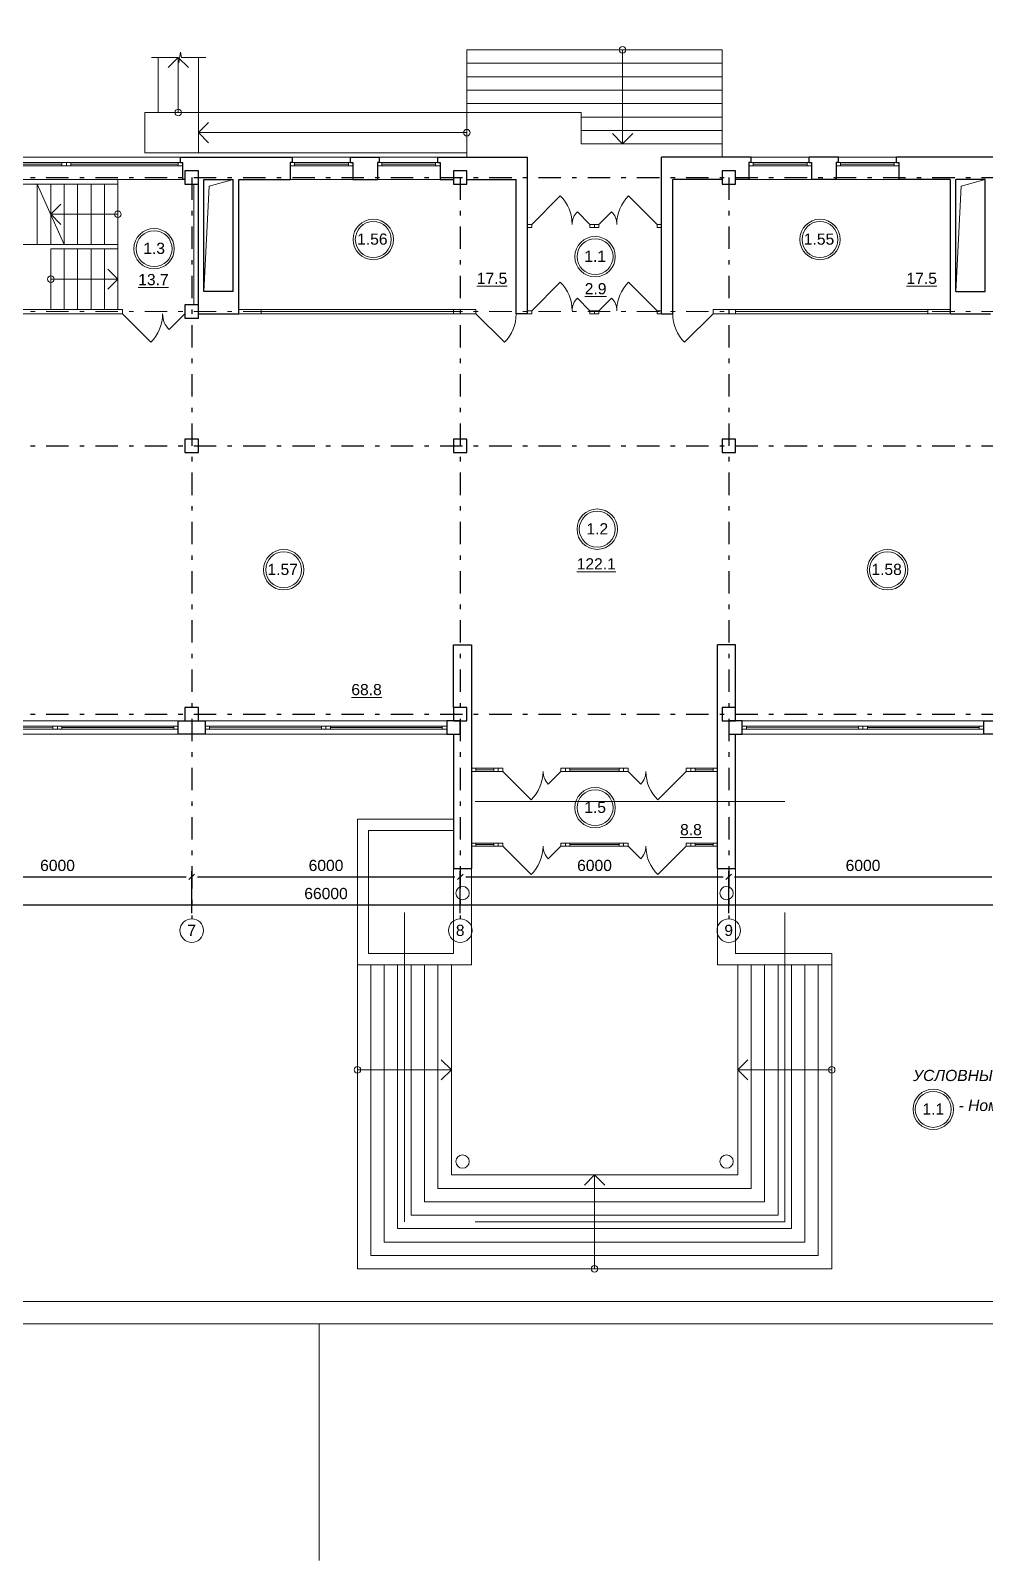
# Model space of a CAD drawing. Header units: metres. Extents: x -306 to 273, y -329 to 512.
# Drawn here: x 22.56 to 43.9, y 369.86 to 404.06 of the extents above; entities that cross this region are included whole.
import ezdxf
from ezdxf.enums import TextEntityAlignment as Align

# ---------------------------------------------------------------- set-up
doc = ezdxf.new("R2010")
doc.units = ezdxf.units.M
doc.header["$MEASUREMENT"] = 0
doc.linetypes.add('( Dashdot )', pattern=[1.001, 0.5, -0.25, 0.001, -0.25])
doc.linetypes.add('DGN Style 3', pattern=[9.681301, 6.915215, -2.766086])
doc.layers.get('DEFPOINTS').update_dxf_attribs({"lineweight": 0})
doc.layers.add('Level 50', color=7, linetype='Continuous', lineweight=0)
doc.styles.add('Arial', font='ariali.ttf')
doc.styles.add('Standard_0', font='arial.ttf')
doc.styles.add('Style-Arial', font='arial.ttf')
doc.dimstyles.get("Standard").update_dxf_attribs({"dimtxt": 0.00018, "dimasz": 0.00018, "dimexe": 0.0002, "dimexo": 0.0625, "dimgap": 9e-05, "dimtad": 0, "dimtih": 1, "dimtoh": 1, "dimdec": 4, "dimlfac": 1000, "dimzin": 0, "dimdsep": 46, "dimtxsty": 'Standard_0', "dimcen": 9e-05, "dimadec": 0, "dimazin": 0, "dimtfac": 1, "dimtdec": 4, "dimtofl": 0, "dimtmove": 0, "dimatfit": 0, "dimfxl": 0.01, "dimfxlon": 1, "dimtolj": 1, "dimtzin": 0, "dimarcsym": 0})

# ---------------------------------------------------------------- blocks, each defined once
blk = doc.blocks.new('*U1656')
at = {"color": 7, "linetype": 'Continuous', "lineweight": 0}
blk.add_line((1.25, 0), (-1.25, 0), dxfattribs=at)
at = {"color": 7, "linetype": 'Continuous', "lineweight": 13, "flags": 128}
for points in [[(-1.35, 0.035), (-1.25, 0.035), (-1.25, -0.035), (-1.35, -0.035), (-1.35, 0.035)], [(1.25, 0.035), (1.35, 0.035), (1.35, -0.035), (1.25, -0.035), (1.25, 0.035)]]:
    blk.add_lwpolyline(points, close=True, dxfattribs=at)
at = {"color": 7, "linetype": 'Continuous', "lineweight": 0, "flags": 128}
blk.add_lwpolyline([(-1.25, 0.035), (1.25, 0.035), (1.25, -0.035), (-1.25, -0.035), (-1.25, 0.035)], close=True, dxfattribs=at)
blk = doc.blocks.new('*U1657')
at = {"color": 7, "linetype": 'Continuous', "lineweight": 0}
blk.add_line((1.25, 0.001), (-1.25, -0.001), dxfattribs=at)
at = {"color": 7, "linetype": 'Continuous', "lineweight": 13, "flags": 128}
for points in [[(-1.35, 0.034), (-1.25, 0.034), (-1.25, -0.036), (-1.35, -0.036), (-1.35, 0.034)], [(1.25, 0.036), (1.35, 0.036), (1.35, -0.034), (1.25, -0.034), (1.25, 0.036)]]:
    blk.add_lwpolyline(points, close=True, dxfattribs=at)
at = {"color": 7, "linetype": 'Continuous', "lineweight": 0, "flags": 128}
blk.add_lwpolyline([(-1.25, 0.034), (1.25, 0.036), (1.25, -0.034), (-1.25, -0.036), (-1.25, 0.034)], close=True, dxfattribs=at)
blk = doc.blocks.new('*U1659')
at = {"color": 7, "linetype": 'Continuous', "lineweight": 0}
for p in [(-0.227, 0.114), (0.227, 0.114)]:
    blk.add_line(p, (0, -0.114), dxfattribs=at)
blk = doc.blocks.new('*U1662')
at = {"color": 7, "linetype": 'Continuous', "lineweight": 0}
blk.add_line((0, -34.987), (0, -29.7), dxfattribs=at)
at = {"color": 7, "linetype": 'Continuous', "lineweight": 0, "flags": 128}
blk.add_lwpolyline([(42.05, 29.7), (42.05, -29.7), (-42.05, -29.7), (-42.05, 29.7), (42.05, 29.7)], close=True, dxfattribs=at)
at = {"layer": 'Level 50', "color": 7, "linetype": 'Continuous', "lineweight": 13}
blk.add_line((41.55, -29.2), (-41.25, -29.2), dxfattribs=at)
blk = doc.blocks.new('_Oblique-1')
at = {"color": 0, "linetype": 'ByBlock', "lineweight": -2}
blk.add_line((0.5, 0.5), (-0.5, -0.5), dxfattribs=at)
blk = doc.blocks.new('*D2277')
at = {"color": 0, "linetype": 'Continuous', "lineweight": -2, "transparency": 16777216}
for p, q in [((-3.834, 384.331), (-3.834, 384.642)), ((-3.709, 384.517), (62.041, 384.517)), ((62.166, 384.331), (62.166, 384.642))]:
    blk.add_line(p, q, dxfattribs=at)
at = {"layer": 'DEFPOINTS', "color": 0, "linetype": 'Continuous', "lineweight": 0, "transparency": 16777216}
for p in [(62.166, 384.517), (-3.834, 384.206), (62.166, 384.206)]:
    blk.add_point(p, dxfattribs=at)
at = {"color": 0, "linetype": 'Continuous', "lineweight": -2, "transparency": 16777216, "xscale": 0.125, "yscale": 0.125, "zscale": 0.125, "rotation": 180}
blk.add_blockref('_Oblique-1', (-3.834, 384.517), dxfattribs=at)
at = {"color": 0, "linetype": 'Continuous', "lineweight": -2, "transparency": 16777216, "xscale": 0.125, "yscale": 0.125, "zscale": 0.125}
blk.add_blockref('_Oblique-1', (62.166, 384.517), dxfattribs=at)
at = {"color": 0, "linetype": 'Continuous', "lineweight": 0, "transparency": 16777216, "insert": (29.166, 384.769), "char_height": 0.25, "attachment_point": 5, "style": 'Style-Arial'}
blk.add_mtext('\\A1;66000', dxfattribs=at)
blk = doc.blocks.new('*U1746')
at = {"color": 7, "linetype": 'Continuous', "lineweight": 13}
for radius in [0.452, 0.402]:
    blk.add_circle((0, 0), radius, dxfattribs=at)
at = {"color": 7, "linetype": 'Continuous', "lineweight": 13, "style": 'Style-Arial'}
blk.add_text('1.2', height=0.25, dxfattribs=at).set_placement((-0.242, 0.133), align=Align.TOP_LEFT)
blk = doc.blocks.new('*U1747')
at = {"color": 7, "linetype": 'Continuous', "lineweight": 13}
for radius in [0.452, 0.402]:
    blk.add_circle((0, 0), radius, dxfattribs=at)
at = {"color": 7, "linetype": 'Continuous', "lineweight": 13, "style": 'Style-Arial'}
blk.add_text('1.3', height=0.25, dxfattribs=at).set_placement((-0.242, 0.133), align=Align.TOP_LEFT)
blk = doc.blocks.new('*U1749')
at = {"color": 7, "linetype": 'Continuous', "lineweight": 13}
for radius in [0.452, 0.402]:
    blk.add_circle((0, 0), radius, dxfattribs=at)
at = {"color": 7, "linetype": 'Continuous', "lineweight": 13, "style": 'Style-Arial'}
blk.add_text('1.1', height=0.25, dxfattribs=at).set_placement((-0.242, 0.133), align=Align.TOP_LEFT)
blk = doc.blocks.new('*U1750')
at = {"color": 7, "linetype": 'Continuous', "lineweight": 13}
for radius in [0.452, 0.402]:
    blk.add_circle((0, 0), radius, dxfattribs=at)
at = {"color": 7, "linetype": 'Continuous', "lineweight": 13, "style": 'Style-Arial'}
blk.add_text('1.5', height=0.25, dxfattribs=at).set_placement((-0.242, 0.133), align=Align.TOP_LEFT)
blk = doc.blocks.new('*U1685')
at = {"color": 7, "linetype": 'Continuous', "lineweight": 13}
for radius in [0.452, 0.402]:
    blk.add_circle((0, 0), radius, dxfattribs=at)
at = {"color": 7, "linetype": 'Continuous', "lineweight": 13, "style": 'Style-Arial'}
blk.add_text('1.57', height=0.25, dxfattribs=at).set_placement((-0.361, 0.133), align=Align.TOP_LEFT)
blk = doc.blocks.new('*U1686')
at = {"color": 7, "linetype": 'Continuous', "lineweight": 13}
for radius in [0.452, 0.402]:
    blk.add_circle((0, 0), radius, dxfattribs=at)
at = {"color": 7, "linetype": 'Continuous', "lineweight": 13, "style": 'Style-Arial'}
blk.add_text('1.58', height=0.25, dxfattribs=at).set_placement((-0.361, 0.133), align=Align.TOP_LEFT)
blk = doc.blocks.new('*U1687')
at = {"color": 7, "linetype": 'Continuous', "lineweight": 13}
for radius in [0.452, 0.402]:
    blk.add_circle((0, 0), radius, dxfattribs=at)
at = {"color": 7, "linetype": 'Continuous', "lineweight": 13, "style": 'Style-Arial'}
blk.add_text('1.55', height=0.25, dxfattribs=at).set_placement((-0.361, 0.133), align=Align.TOP_LEFT)
blk = doc.blocks.new('*U1688')
at = {"color": 7, "linetype": 'Continuous', "lineweight": 13}
for radius in [0.452, 0.402]:
    blk.add_circle((0, 0), radius, dxfattribs=at)
at = {"color": 7, "linetype": 'Continuous', "lineweight": 13, "style": 'Style-Arial'}
blk.add_text('1.56', height=0.25, dxfattribs=at).set_placement((-0.361, 0.133), align=Align.TOP_LEFT)
blk = doc.blocks.new('*U2065')
at = {"color": 7, "linetype": 'Continuous', "lineweight": 13}
blk.add_line((0.45, 0.318), (-0.186, -0.318), dxfattribs=at)
at = {"color": 7, "linetype": 'Continuous', "lineweight": 0}
blk.add_arc((0.45, 0.318), 0.9, 180, 225, dxfattribs=at)
blk = doc.blocks.new('*U2066')
at = {"color": 7, "linetype": 'Continuous', "lineweight": 13}
for p, q in [((-0.65, -0.319), (-0.013, 0.318)), ((0.65, -0.319), (0.368, -0.036))]:
    blk.add_line(p, q, dxfattribs=at)
at = {"color": 7, "linetype": 'Continuous', "lineweight": 0}
for centre, radius, start, end in [((-0.65, -0.319), 0.901, 0, 45), ((0.65, -0.319), 0.399, 135, 180)]:
    blk.add_arc(centre, radius, start, end, dxfattribs=at)
blk = doc.blocks.new('*U1894')
at = {"color": 7, "lineweight": 13}
for p, q in [((-0.7, -0.318), (-0.064, 0.318)), ((0.7, -0.318), (0.346, 0.035))]:
    blk.add_line(p, q, dxfattribs=at)
at = {"color": 7, "lineweight": 0}
for centre, radius, start, end in [((-0.7, -0.318), 0.9, 0, 45), ((0.7, -0.318), 0.5, 135, 180)]:
    blk.add_arc(centre, radius, start, end, dxfattribs=at)
blk = doc.blocks.new('*U2069')
at = {"color": 7, "linetype": 'Continuous', "lineweight": 13}
for p, q in [((-0.65, 0.318), (-0.367, 0.035)), ((0.65, 0.318), (0.014, -0.318))]:
    blk.add_line(p, q, dxfattribs=at)
at = {"color": 7, "linetype": 'Continuous', "lineweight": 0}
for centre, radius, start, end in [((-0.65, 0.318), 0.4, 315, 0), ((0.65, 0.318), 0.9, 180, 225)]:
    blk.add_arc(centre, radius, start, end, dxfattribs=at)
blk = doc.blocks.new('*D2628')
at = {"color": 0, "linetype": 'Continuous', "lineweight": -2, "transparency": 16777216}
for p, q in [((20.166, 384.331), (20.166, 385.269)), ((20.291, 385.144), (26.041, 385.144)), ((26.166, 384.331), (26.166, 385.269))]:
    blk.add_line(p, q, dxfattribs=at)
at = {"layer": 'DEFPOINTS', "color": 0, "linetype": 'Continuous', "lineweight": 0, "transparency": 16777216}
for p in [(26.166, 385.144), (20.166, 384.206), (26.166, 384.206)]:
    blk.add_point(p, dxfattribs=at)
at = {"color": 0, "linetype": 'Continuous', "lineweight": -2, "transparency": 16777216, "xscale": 0.125, "yscale": 0.125, "zscale": 0.125, "rotation": 180}
blk.add_blockref('_Oblique-1', (20.166, 385.144), dxfattribs=at)
at = {"color": 0, "linetype": 'Continuous', "lineweight": -2, "transparency": 16777216, "xscale": 0.125, "yscale": 0.125, "zscale": 0.125}
blk.add_blockref('_Oblique-1', (26.166, 385.144), dxfattribs=at)
at = {"color": 0, "linetype": 'Continuous', "lineweight": 0, "transparency": 16777216, "insert": (23.166, 385.397), "char_height": 0.25, "attachment_point": 5, "style": 'Style-Arial'}
blk.add_mtext('\\A1;6000', dxfattribs=at)
blk = doc.blocks.new('*D2629')
at = {"color": 0, "linetype": 'Continuous', "lineweight": -2, "transparency": 16777216}
for p, q in [((26.166, 384.331), (26.166, 385.269)), ((26.291, 385.144), (32.041, 385.144)), ((32.166, 384.331), (32.166, 385.269))]:
    blk.add_line(p, q, dxfattribs=at)
at = {"layer": 'DEFPOINTS', "color": 0, "linetype": 'Continuous', "lineweight": 0, "transparency": 16777216}
for p in [(32.166, 385.144), (26.166, 384.206), (32.166, 384.206)]:
    blk.add_point(p, dxfattribs=at)
at = {"color": 0, "linetype": 'Continuous', "lineweight": -2, "transparency": 16777216, "xscale": 0.125, "yscale": 0.125, "zscale": 0.125, "rotation": 180}
blk.add_blockref('_Oblique-1', (26.166, 385.144), dxfattribs=at)
at = {"color": 0, "linetype": 'Continuous', "lineweight": -2, "transparency": 16777216, "xscale": 0.125, "yscale": 0.125, "zscale": 0.125}
blk.add_blockref('_Oblique-1', (32.166, 385.144), dxfattribs=at)
at = {"color": 0, "linetype": 'Continuous', "lineweight": 0, "transparency": 16777216, "insert": (29.166, 385.397), "char_height": 0.25, "attachment_point": 5, "style": 'Style-Arial'}
blk.add_mtext('\\A1;6000', dxfattribs=at)
blk = doc.blocks.new('*D2630')
at = {"color": 0, "linetype": 'Continuous', "lineweight": -2, "transparency": 16777216}
for p, q in [((32.166, 384.331), (32.166, 385.269)), ((32.291, 385.144), (38.041, 385.144)), ((38.166, 384.331), (38.166, 385.269))]:
    blk.add_line(p, q, dxfattribs=at)
at = {"layer": 'DEFPOINTS', "color": 0, "linetype": 'Continuous', "lineweight": 0, "transparency": 16777216}
for p in [(38.166, 385.144), (32.166, 384.206), (38.166, 384.206)]:
    blk.add_point(p, dxfattribs=at)
at = {"color": 0, "linetype": 'Continuous', "lineweight": -2, "transparency": 16777216, "xscale": 0.125, "yscale": 0.125, "zscale": 0.125, "rotation": 180}
blk.add_blockref('_Oblique-1', (32.166, 385.144), dxfattribs=at)
at = {"color": 0, "linetype": 'Continuous', "lineweight": -2, "transparency": 16777216, "xscale": 0.125, "yscale": 0.125, "zscale": 0.125}
blk.add_blockref('_Oblique-1', (38.166, 385.144), dxfattribs=at)
at = {"color": 0, "linetype": 'Continuous', "lineweight": 0, "transparency": 16777216, "insert": (35.166, 385.397), "char_height": 0.25, "attachment_point": 5, "style": 'Style-Arial'}
blk.add_mtext('\\A1;6000', dxfattribs=at)
blk = doc.blocks.new('*D2631')
at = {"color": 0, "linetype": 'Continuous', "lineweight": -2, "transparency": 16777216}
for p, q in [((38.166, 384.331), (38.166, 385.269)), ((38.291, 385.144), (44.041, 385.144)), ((44.166, 384.331), (44.166, 385.269))]:
    blk.add_line(p, q, dxfattribs=at)
at = {"layer": 'DEFPOINTS', "color": 0, "linetype": 'Continuous', "lineweight": 0, "transparency": 16777216}
for p in [(44.166, 385.144), (38.166, 384.206), (44.166, 384.206)]:
    blk.add_point(p, dxfattribs=at)
at = {"color": 0, "linetype": 'Continuous', "lineweight": -2, "transparency": 16777216, "xscale": 0.125, "yscale": 0.125, "zscale": 0.125, "rotation": 180}
blk.add_blockref('_Oblique-1', (38.166, 385.144), dxfattribs=at)
at = {"color": 0, "linetype": 'Continuous', "lineweight": -2, "transparency": 16777216, "xscale": 0.125, "yscale": 0.125, "zscale": 0.125}
blk.add_blockref('_Oblique-1', (44.166, 385.144), dxfattribs=at)
at = {"color": 0, "linetype": 'Continuous', "lineweight": 0, "transparency": 16777216, "insert": (41.166, 385.397), "char_height": 0.25, "attachment_point": 5, "style": 'Style-Arial'}
blk.add_mtext('\\A1;6000', dxfattribs=at)

msp = doc.modelspace()

# ---------------------------------------------------------------- linework, layer by layer
at = {"color": 7, "linetype": 'Continuous', "lineweight": 13}
for p, q in [((32.31459661, 401.22924535), (32.31459661, 403.62924535)), ((32.31459661, 403.62924535), (38.01459661, 403.62924535)), ((38.01459661, 401.22924535), (38.01459661, 403.62924535)), ((34.86459661, 401.52924535), (38.01459661, 401.52924535)), ((24.51459661, 397.82924535), (24.51459661, 400.72924535)), ((24.51459661, 400.72924535), (25.96459661, 400.72924535)), ((23.01459661, 397.82924535), (23.01459661, 399.17924535)), ((24.51459661, 399.27924535), (23.31459661, 399.27924535)), ((27.21459661, 397.82924535), (27.71459661, 397.82924535)), ((27.71459661, 397.72924535), (27.21459661, 397.72924535)), ((27.71459661, 397.72924535), (27.71459661, 397.82924535)), ((32.01459661, 397.72924535), (32.01459661, 397.82924535)), ((32.01459661, 397.82924535), (32.51459661, 397.82924535)), ((32.51459661, 397.72924535), (32.01459661, 397.72924535)), ((32.51459661, 397.72924535), (32.51459661, 397.82924535)), ((37.81459661, 397.82924535), (38.31459661, 397.82924535)), ((37.81459661, 397.72924535), (37.81459661, 397.82924535)), ((37.81459661, 397.72924535), (38.31459661, 397.72924535)), ((38.31459661, 397.72924535), (38.31459661, 397.82924535)), ((42.61459661, 397.72924535), (42.61459661, 397.82924535)), ((42.61459661, 397.82924535), (43.11777243, 397.82924535)), ((42.61459661, 397.72924535), (43.11777243, 397.72924535)), ((29.86618452, 386.42924535), (29.86618452, 376.37924535)), ((29.86618452, 386.42924535), (32.01459661, 386.42924535)), ((30.11618452, 386.17924535), (32.01459661, 386.17924535)), ((30.11618452, 386.17924535), (30.11618452, 383.42924535)), ((32.01459661, 385.32924535), (32.01459661, 383.42924535)), ((32.41459661, 385.32924535), (32.41459661, 383.17924535)), ((37.91459661, 385.32924535), (37.91459661, 383.17924535)), ((38.31459661, 385.32924535), (38.31459661, 383.42924535)), ((30.11618452, 383.42924535), (32.01459661, 383.42924535)), ((38.31459661, 383.42924535), (40.46300869, 383.42924535)), ((40.46618452, 383.42924535), (40.46618452, 376.37924535)), ((29.86618452, 383.17924535), (32.41459661, 383.17924535)), ((31.96618452, 383.17924535), (31.96618452, 378.47924535)), ((37.91459661, 383.17924535), (40.46618452, 383.17924535)), ((38.36618452, 383.17924535), (38.36618452, 378.47924535)), ((31.96618452, 378.47924535), (38.36618452, 378.47924535)), ((29.86618452, 376.37924535), (40.46618452, 376.37924535))]:
    msp.add_line(p, q, dxfattribs=at)
at = {"color": 7, "linetype": 'Continuous', "lineweight": 0}
for p, q in [((35.79128595, 403.62924535), (35.79128595, 401.52924535)), ((25.86459661, 402.22924535), (25.86459661, 403.46098519)), ((32.31459661, 403.32924535), (38.01459661, 403.32924535)), ((32.31459661, 403.02924535), (38.01459661, 403.02924535)), ((32.31459661, 402.72924535), (38.01459661, 402.72924535)), ((32.31459661, 402.42924535), (38.01459661, 402.42924535)), ((34.86459661, 402.12924535), (38.01459661, 402.12924535)), ((34.86459661, 401.82924535), (38.01459661, 401.82924535)), ((32.31459661, 401.77924535), (26.31459661, 401.77924535)), ((25.91459661, 401.22924535), (20.71459661, 401.22924535)), ((28.41459661, 401.22924535), (29.71459661, 401.22924535)), ((30.36459661, 401.22924535), (31.66459661, 401.22924535)), ((39.96459661, 401.22924535), (38.66459661, 401.22924535)), ((41.91459661, 401.22924535), (40.61459661, 401.22924535)), ((20.76459661, 401.07424535), (23.26459661, 401.07424535)), ((23.46459661, 401.07424535), (25.86459661, 401.07424535)), ((28.46459661, 401.07424535), (29.66459661, 401.07424535)), ((30.41459661, 401.07424535), (31.61459661, 401.07424535)), ((39.91459661, 401.07424535), (38.71459661, 401.07424535)), ((41.86459661, 401.07424535), (40.66459661, 401.07424535)), ((25.96459661, 400.72924535), (20.66459661, 400.72924535)), ((23.31459661, 399.27924535), (22.71459661, 400.62924535)), ((23.01459661, 399.95424535), (23.01459661, 400.62924535)), ((23.31459661, 399.27924535), (23.31459661, 400.62924535)), ((23.61459661, 399.27924535), (23.61459661, 400.62924535)), ((23.91459661, 399.27924535), (23.91459661, 400.62924535)), ((24.21459661, 399.27924535), (24.21459661, 400.62924535)), ((28.36459661, 400.72924535), (29.76459661, 400.72924535)), ((30.31459661, 400.72924535), (31.71459661, 400.72924535)), ((40.01459661, 400.72924535), (38.61459661, 400.72924535)), ((41.96459661, 400.72924535), (40.56459661, 400.72924535)), ((24.51459661, 399.95424535), (23.01459661, 399.95424535)), ((23.31459661, 397.82924535), (23.31459661, 399.17924535)), ((23.61459661, 397.82924535), (23.61459661, 399.17924535)), ((23.91459661, 397.82924535), (23.91459661, 399.17924535)), ((24.21459661, 397.82924535), (24.21459661, 399.17924535)), ((23.01459661, 398.50424535), (24.51459661, 398.50424535)), ((27.71459661, 397.77924535), (32.01459661, 397.77924535)), ((42.61459661, 397.77924535), (38.31459661, 397.77924535)), ((32.91459661, 387.53424535), (32.51459661, 387.53424535)), ((35.71459661, 387.53424535), (34.61459661, 387.53424535)), ((37.81459661, 387.53424535), (37.41459661, 387.53424535)), ((32.51459661, 385.86424535), (32.91459661, 385.86424535)), ((35.71459661, 385.89924535), (34.61459661, 385.89924535)), ((34.61459661, 385.86424535), (35.71459661, 385.86424535)), ((34.61459661, 385.82924535), (35.71459661, 385.82924535)), ((37.41459661, 385.86424535), (37.81459661, 385.86424535)), ((29.86618452, 380.82924535), (31.96618452, 380.82924535)), ((40.46618452, 380.82924535), (38.36618452, 380.82924535)), ((35.16618452, 376.37924535), (35.16618452, 378.47924535))]:
    msp.add_line(p, q, dxfattribs=at)
at = {"color": 7, "linetype": 'Continuous', "lineweight": 30}
for p, q in [((25.91459661, 401.22924535), (28.41459661, 401.22924535)), ((25.91459661, 401.10924535), (25.91459661, 401.22924535)), ((28.41459661, 401.10924535), (28.41459661, 401.22924535)), ((29.71459661, 401.10924535), (29.71459661, 401.22924535)), ((29.71459661, 401.22924535), (30.36459661, 401.22924535)), ((30.36459661, 401.10924535), (30.36459661, 401.22924535)), ((31.66459661, 401.10924535), (31.66459661, 401.22924535)), ((31.66459661, 401.22924535), (33.66459661, 401.22924535)), ((33.66459661, 397.72924535), (33.66459661, 401.22924535)), ((38.66459661, 401.22924535), (36.66459661, 401.22924535)), ((36.66459661, 397.72924535), (36.66459661, 401.22924535)), ((38.66459661, 401.10924535), (38.66459661, 401.22924535)), ((39.96459661, 401.10924535), (39.96459661, 401.22924535)), ((40.61459661, 401.22924535), (39.96459661, 401.22924535)), ((40.61459661, 401.10924535), (40.61459661, 401.22924535)), ((44.41777243, 401.22924535), (41.91459661, 401.22924535)), ((41.91459661, 401.10924535), (41.91459661, 401.22924535)), ((25.91459661, 401.10924535), (25.96459661, 401.10924535)), ((25.96459661, 400.72924535), (25.96459661, 401.10924535)), ((28.41459661, 401.10924535), (28.36459661, 401.10924535)), ((28.36459661, 401.10924535), (28.36459661, 400.72924535)), ((29.71459661, 401.10924535), (29.76459661, 401.10924535)), ((29.76459661, 401.10924535), (29.76459661, 400.72924535)), ((30.36459661, 401.10924535), (30.31459661, 401.10924535)), ((30.31459661, 401.10924535), (30.31459661, 400.72924535)), ((31.66459661, 401.10924535), (31.71459661, 401.10924535)), ((31.71459661, 401.10924535), (31.71459661, 400.72924535)), ((38.66459661, 401.10924535), (38.61459661, 401.10924535)), ((38.61459661, 401.10924535), (38.61459661, 400.72924535)), ((39.96459661, 401.10924535), (40.01459661, 401.10924535)), ((40.01459661, 401.10924535), (40.01459661, 400.72924535)), ((40.61459661, 401.10924535), (40.56459661, 401.10924535)), ((40.56459661, 401.10924535), (40.56459661, 400.72924535)), ((41.91459661, 401.10924535), (41.96459661, 401.10924535)), ((41.96459661, 401.10924535), (41.96459661, 400.72924535)), ((26.01459661, 400.72924535), (25.96459661, 400.72924535)), ((26.31459661, 397.92924535), (26.31459661, 400.62924535)), ((26.43459661, 400.72924535), (27.09459661, 400.72924535)), ((26.43459661, 398.22924535), (26.43459661, 400.72924535)), ((27.09459661, 398.22924535), (27.09459661, 400.72924535)), ((27.21459661, 397.72924535), (27.21459661, 400.72924535)), ((27.21459661, 400.72924535), (28.36459661, 400.72924535)), ((29.76459661, 400.72924535), (30.31459661, 400.72924535)), ((31.71459661, 400.72924535), (32.01459661, 400.72924535)), ((32.31459661, 400.72924535), (33.41459661, 400.72924535)), ((33.41459661, 397.72924535), (33.41459661, 400.72924535)), ((38.01459661, 400.72924535), (36.91459661, 400.72924535)), ((36.91459661, 397.72924535), (36.91459661, 400.72924535)), ((38.61459661, 400.72924535), (38.31459661, 400.72924535)), ((40.56459661, 400.72924535), (40.01459661, 400.72924535)), ((43.11459661, 400.72924535), (41.96459661, 400.72924535)), ((43.11777243, 397.72924535), (43.11777243, 400.72924535)), ((43.23777243, 398.22924535), (43.23777243, 400.72924535)), ((43.89777243, 400.72924535), (43.23777243, 400.72924535)), ((43.89777243, 398.22924535), (43.89777243, 400.72924535)), ((27.09459661, 398.22924535), (26.43459661, 398.22924535)), ((43.23777243, 398.22924535), (43.89777243, 398.22924535)), ((26.31459661, 397.72924535), (27.21459661, 397.72924535)), ((33.66459661, 397.72924535), (33.41459661, 397.72924535)), ((36.66459661, 397.72924535), (36.91459661, 397.72924535)), ((43.11777243, 397.72924535), (44.01777243, 397.72924535)), ((32.01459661, 388.92924535), (32.01459661, 390.32924535)), ((32.01459661, 390.32924535), (32.41459661, 390.32924535)), ((32.41459661, 390.32924535), (32.41459661, 385.32924535)), ((38.31459661, 390.32924535), (37.91459661, 390.32924535)), ((37.91459661, 385.32924535), (37.91459661, 390.32924535)), ((38.31459661, 388.92924535), (38.31459661, 390.32924535)), ((32.01459661, 388.32924535), (32.01459661, 385.32924535)), ((38.31459661, 385.32924535), (38.31459661, 388.32924535)), ((32.01459661, 385.32924535), (32.41459661, 385.32924535)), ((37.91459661, 385.32924535), (38.31459661, 385.32924535))]:
    msp.add_line(p, q, dxfattribs=at)
at = {"color": 1, "linetype": '( Dashdot )'}
for p, q in [((-6.78540339, 400.77924535), (65.11459661, 400.77924535)), ((26.16618452, 400.77924535), (26.16618452, 384.20583039)), ((32.16618452, 400.77924535), (32.16618452, 384.20583039)), ((38.16618452, 400.77924535), (38.16618452, 384.20583039)), ((-6.78540339, 394.77924535), (65.11459661, 394.77924535)), ((-6.78540339, 388.77924535), (65.11459661, 388.77924535))]:
    msp.add_line(p, q, dxfattribs=at)
at = {"color": 7, "linetype": 'DGN Style 3', "lineweight": 0}
for p, q in [((22.71459661, 400.62924535), (21.51459661, 400.62924535)), ((22.71459661, 399.27924535), (22.71459661, 400.62924535)), ((23.01459661, 399.95424535), (23.01459661, 399.27924535)), ((23.31459661, 399.27924535), (21.51459661, 399.27924535))]:
    msp.add_line(p, q, dxfattribs=at)
at = {"color": 1, "linetype": '( Dashdot )', "lineweight": 0}
msp.add_line((-6.78540339, 397.77924535), (65.11459661, 397.77924535), dxfattribs=at)
at = {"color": 7, "linetype": 'DGN Style 3', "lineweight": 13}
for p, q in [((39.41618452, 386.82924535), (30.91618452, 386.82924535)), ((30.91618452, 377.42924535), (30.91618452, 386.82924535)), ((39.41618452, 377.42924535), (39.41618452, 386.82924535)), ((39.41618452, 377.42924535), (30.91618452, 377.42924535))]:
    msp.add_line(p, q, dxfattribs=at)
at = {"color": 7, "linetype": 'Continuous', "lineweight": 0, "flags": 128}
for points in [[(25.26911173, 403.46098519), (25.85702747, 403.46098519), (25.87876161, 403.33973166), (25.91695839, 403.58223872), (25.93869254, 403.46098519), (26.48032216, 403.46098519)], [(30.16618452, 383.17924535), (30.16618452, 376.67924535), (40.16618452, 376.67924535), (40.16618452, 383.17924535)], [(30.46618452, 383.17924535), (30.46618452, 376.97924535), (39.86618452, 376.97924535), (39.86618452, 383.17924535)], [(30.76618452, 383.17924535), (30.76618452, 377.27924535), (39.56618452, 377.27924535), (39.56618452, 383.17924535)], [(31.06618452, 383.17924535), (31.06618452, 377.57924535), (39.26618452, 377.57924535), (39.26618452, 383.17924535)], [(31.36618452, 383.17924535), (31.36618452, 377.87924535), (38.96618452, 377.87924535), (38.96618452, 383.17924535)], [(31.66618452, 383.17924535), (31.66618452, 378.17924535), (38.66618452, 378.17924535), (38.66618452, 383.17924535)]]:
    msp.add_lwpolyline(points, dxfattribs=at)
at = {"color": 7, "linetype": 'Continuous', "lineweight": 13, "flags": 128}
for points in [[(26.31459661, 403.46098519), (26.31459661, 402.22924535), (25.41459661, 402.22924535), (25.41459661, 403.46098519)], [(32.31459661, 402.22924535), (34.86459661, 402.22924535), (34.86459661, 401.52924535)], [(24.51459661, 400.62924535), (22.71459661, 400.62924535)], [(27.09459661, 400.72924535), (26.55635668, 400.5809341), (26.43459661, 398.22924535)], [(43.89777243, 400.72924535), (43.35953251, 400.5809341), (43.23777243, 398.22924535)], [(24.51459661, 399.17924535), (23.01459661, 399.17924535)], [(24.61459661, 397.82924535), (20.31459661, 397.82924535), (20.31459661, 397.72924535), (24.61459661, 397.72924535)], [(24.61459661, 397.82924535), (24.61459661, 397.72924535)]]:
    msp.add_lwpolyline(points, dxfattribs=at)
for points in [[(26.31459661, 402.22924535), (26.31459661, 401.32924535), (25.11459661, 401.32924535), (25.11459661, 402.22924535), (26.31459661, 402.22924535)], [(32.31459661, 402.22924535), (32.31459661, 401.32924535), (26.31459661, 401.32924535), (26.31459661, 402.22924535), (32.31459661, 402.22924535)], [(23.36459661, 401.03924535), (23.26459661, 401.03924535), (23.26459661, 401.10924535), (23.36459661, 401.10924535), (23.36459661, 401.03924535)], [(23.46459661, 401.03924535), (23.36459661, 401.03924535), (23.36459661, 401.10924535), (23.46459661, 401.10924535), (23.46459661, 401.03924535)], [(25.96459661, 401.03924535), (25.86459661, 401.03924535), (25.86459661, 401.10924535), (25.96459661, 401.10924535), (25.96459661, 401.03924535)], [(28.46459661, 401.03924535), (28.36459661, 401.03924535), (28.36459661, 401.10924535), (28.46459661, 401.10924535), (28.46459661, 401.03924535)], [(29.76459661, 401.03924535), (29.66459661, 401.03924535), (29.66459661, 401.10924535), (29.76459661, 401.10924535), (29.76459661, 401.03924535)], [(30.41459661, 401.03924535), (30.31459661, 401.03924535), (30.31459661, 401.10924535), (30.41459661, 401.10924535), (30.41459661, 401.03924535)], [(31.71459661, 401.03924535), (31.61459661, 401.03924535), (31.61459661, 401.10924535), (31.71459661, 401.10924535), (31.71459661, 401.03924535)], [(38.61459661, 401.03924535), (38.71459661, 401.03924535), (38.71459661, 401.10924535), (38.61459661, 401.10924535), (38.61459661, 401.03924535)], [(39.91459661, 401.03924535), (40.01459661, 401.03924535), (40.01459661, 401.10924535), (39.91459661, 401.10924535), (39.91459661, 401.03924535)], [(40.56459661, 401.03924535), (40.66459661, 401.03924535), (40.66459661, 401.10924535), (40.56459661, 401.10924535), (40.56459661, 401.03924535)], [(41.86459661, 401.03924535), (41.96459661, 401.03924535), (41.96459661, 401.10924535), (41.86459661, 401.10924535), (41.86459661, 401.03924535)], [(26.31459661, 400.62924535), (26.31459661, 397.92924535), (26.21459661, 397.92924535), (26.21459661, 400.62924535), (26.31459661, 400.62924535)], [(33.76459661, 399.65924535), (33.66459661, 399.65924535), (33.66459661, 399.72924535), (33.76459661, 399.72924535), (33.76459661, 399.65924535)], [(35.16459661, 399.65924535), (35.06459661, 399.65924535), (35.06459661, 399.72924535), (35.16459661, 399.72924535), (35.16459661, 399.65924535)], [(35.26459661, 399.65924535), (35.16459661, 399.65924535), (35.16459661, 399.72924535), (35.26459661, 399.72924535), (35.26459661, 399.65924535)], [(36.66459661, 399.65924535), (36.56459661, 399.65924535), (36.56459661, 399.72924535), (36.66459661, 399.72924535), (36.66459661, 399.65924535)], [(33.76459661, 397.72924535), (33.66459661, 397.72924535), (33.66459661, 397.79924535), (33.76459661, 397.79924535), (33.76459661, 397.72924535)], [(35.16459661, 397.72924535), (35.06459661, 397.72924535), (35.06459661, 397.79924535), (35.16459661, 397.79924535), (35.16459661, 397.72924535)], [(35.26459661, 397.72924535), (35.16459661, 397.72924535), (35.16459661, 397.79924535), (35.26459661, 397.79924535), (35.26459661, 397.72924535)], [(36.66459661, 397.72924535), (36.56459661, 397.72924535), (36.56459661, 397.79924535), (36.66459661, 397.79924535), (36.66459661, 397.72924535)], [(32.41459661, 387.49924535), (32.51459661, 387.49924535), (32.51459661, 387.56924535), (32.41459661, 387.56924535), (32.41459661, 387.49924535)], [(32.91459661, 387.49924535), (33.01459661, 387.49924535), (33.01459661, 387.56924535), (32.91459661, 387.56924535), (32.91459661, 387.49924535)], [(33.01459661, 387.49924535), (33.11459661, 387.49924535), (33.11459661, 387.56924535), (33.01459661, 387.56924535), (33.01459661, 387.49924535)], [(34.41459661, 387.49924535), (34.51459661, 387.49924535), (34.51459661, 387.56924535), (34.41459661, 387.56924535), (34.41459661, 387.49924535)], [(34.51459661, 387.49924535), (34.61459661, 387.49924535), (34.61459661, 387.56924535), (34.51459661, 387.56924535), (34.51459661, 387.49924535)], [(35.81459661, 387.49924535), (35.71459661, 387.49924535), (35.71459661, 387.56924535), (35.81459661, 387.56924535), (35.81459661, 387.49924535)], [(35.91459661, 387.49924535), (35.81459661, 387.49924535), (35.81459661, 387.56924535), (35.91459661, 387.56924535), (35.91459661, 387.49924535)], [(37.31459661, 387.49924535), (37.21459661, 387.49924535), (37.21459661, 387.56924535), (37.31459661, 387.56924535), (37.31459661, 387.49924535)], [(37.41459661, 387.49924535), (37.31459661, 387.49924535), (37.31459661, 387.56924535), (37.41459661, 387.56924535), (37.41459661, 387.49924535)], [(37.91459661, 387.49924535), (37.81459661, 387.49924535), (37.81459661, 387.56924535), (37.91459661, 387.56924535), (37.91459661, 387.49924535)], [(32.41459661, 385.82924535), (32.51459661, 385.82924535), (32.51459661, 385.89924535), (32.41459661, 385.89924535), (32.41459661, 385.82924535)], [(32.91459661, 385.82924535), (33.01459661, 385.82924535), (33.01459661, 385.89924535), (32.91459661, 385.89924535), (32.91459661, 385.82924535)], [(33.01459661, 385.82924535), (33.11459661, 385.82924535), (33.11459661, 385.89924535), (33.01459661, 385.89924535), (33.01459661, 385.82924535)], [(34.41459661, 385.82924535), (34.51459661, 385.82924535), (34.51459661, 385.89924535), (34.41459661, 385.89924535), (34.41459661, 385.82924535)], [(34.51459661, 385.82924535), (34.61459661, 385.82924535), (34.61459661, 385.89924535), (34.51459661, 385.89924535), (34.51459661, 385.82924535)], [(35.81459661, 385.82924535), (35.71459661, 385.82924535), (35.71459661, 385.89924535), (35.81459661, 385.89924535), (35.81459661, 385.82924535)], [(35.91459661, 385.82924535), (35.81459661, 385.82924535), (35.81459661, 385.89924535), (35.91459661, 385.89924535), (35.91459661, 385.82924535)], [(37.31459661, 385.82924535), (37.21459661, 385.82924535), (37.21459661, 385.89924535), (37.31459661, 385.89924535), (37.31459661, 385.82924535)], [(37.41459661, 385.82924535), (37.31459661, 385.82924535), (37.31459661, 385.89924535), (37.41459661, 385.89924535), (37.41459661, 385.82924535)], [(37.91459661, 385.82924535), (37.81459661, 385.82924535), (37.81459661, 385.89924535), (37.91459661, 385.89924535), (37.91459661, 385.82924535)]]:
    msp.add_lwpolyline(points, close=True, dxfattribs=at)
at = {"color": 7, "linetype": 'Continuous', "lineweight": 0, "flags": 128}
for points in [[(25.96459661, 401.10924535), (25.96459661, 401.03924535), (20.76459661, 401.03924535), (20.76459661, 401.10924535), (25.96459661, 401.10924535)], [(28.46459661, 401.10924535), (29.66459661, 401.10924535), (29.66459661, 401.03924535), (28.46459661, 401.03924535), (28.46459661, 401.10924535)], [(30.41459661, 401.10924535), (31.61459661, 401.10924535), (31.61459661, 401.03924535), (30.41459661, 401.03924535), (30.41459661, 401.10924535)], [(39.91459661, 401.10924535), (38.71459661, 401.10924535), (38.71459661, 401.03924535), (39.91459661, 401.03924535), (39.91459661, 401.10924535)], [(41.86459661, 401.10924535), (40.66459661, 401.10924535), (40.66459661, 401.03924535), (41.86459661, 401.03924535), (41.86459661, 401.10924535)], [(32.01459661, 397.82924535), (32.01459661, 397.72924535), (27.71459661, 397.72924535), (27.71459661, 397.82924535), (32.01459661, 397.82924535)], [(38.31459661, 397.82924535), (38.31459661, 397.72924535), (42.61459661, 397.72924535), (42.61459661, 397.82924535), (38.31459661, 397.82924535)], [(20.46459661, 388.62924535), (25.86459661, 388.62924535), (25.86459661, 388.32924535), (20.46459661, 388.32924535), (20.46459661, 388.62924535)], [(26.46459661, 388.62924535), (31.86459661, 388.62924535), (31.86459661, 388.32924535), (26.46459661, 388.32924535), (26.46459661, 388.62924535)], [(38.46459661, 388.62924535), (43.86459661, 388.62924535), (43.86459661, 388.32924535), (38.46459661, 388.32924535), (38.46459661, 388.62924535)], [(32.51459661, 387.56924535), (32.91459661, 387.56924535), (32.91459661, 387.49924535), (32.51459661, 387.49924535), (32.51459661, 387.56924535)], [(34.61459661, 387.56924535), (35.71459661, 387.56924535), (35.71459661, 387.49924535), (34.61459661, 387.49924535), (34.61459661, 387.56924535)], [(37.81459661, 387.56924535), (37.41459661, 387.56924535), (37.41459661, 387.49924535), (37.81459661, 387.49924535), (37.81459661, 387.56924535)], [(32.51459661, 385.89924535), (32.91459661, 385.89924535), (32.91459661, 385.82924535), (32.51459661, 385.82924535), (32.51459661, 385.89924535)], [(37.81459661, 385.89924535), (37.41459661, 385.89924535), (37.41459661, 385.82924535), (37.81459661, 385.82924535), (37.81459661, 385.89924535)]]:
    msp.add_lwpolyline(points, close=True, dxfattribs=at)
at = {"color": 7, "linetype": 'Continuous', "lineweight": 30, "flags": 128}
for points in [[(26.01459661, 400.92924535), (26.01459661, 400.62924535), (26.31459661, 400.62924535), (26.31459661, 400.92924535), (26.01459661, 400.92924535)], [(32.01459661, 400.92924535), (32.01459661, 400.62924535), (32.31459661, 400.62924535), (32.31459661, 400.92924535), (32.01459661, 400.92924535)], [(38.01459661, 400.92924535), (38.01459661, 400.62924535), (38.31459661, 400.62924535), (38.31459661, 400.92924535), (38.01459661, 400.92924535)], [(26.01459661, 397.92924535), (26.01459661, 397.62924535), (26.31459661, 397.62924535), (26.31459661, 397.92924535), (26.01459661, 397.92924535)], [(26.01459661, 394.92924535), (26.01459661, 394.62924535), (26.31459661, 394.62924535), (26.31459661, 394.92924535), (26.01459661, 394.92924535)], [(32.01459661, 394.92924535), (32.01459661, 394.62924535), (32.31459661, 394.62924535), (32.31459661, 394.92924535), (32.01459661, 394.92924535)], [(38.01459661, 394.92924535), (38.01459661, 394.62924535), (38.31459661, 394.62924535), (38.31459661, 394.92924535), (38.01459661, 394.92924535)], [(26.01459661, 388.92924535), (26.01459661, 388.62924535), (26.31459661, 388.62924535), (26.31459661, 388.92924535), (26.01459661, 388.92924535)], [(32.01459661, 388.92924535), (32.01459661, 388.62924535), (32.31459661, 388.62924535), (32.31459661, 388.92924535), (32.01459661, 388.92924535)], [(38.01459661, 388.92924535), (38.01459661, 388.62924535), (38.31459661, 388.62924535), (38.31459661, 388.92924535), (38.01459661, 388.92924535)], [(26.46459661, 388.32924535), (25.86459661, 388.32924535), (25.86459661, 388.62924535), (26.46459661, 388.62924535), (26.46459661, 388.32924535)], [(31.86459661, 388.32924535), (32.16459661, 388.32924535), (32.16459661, 388.62924535), (31.86459661, 388.62924535), (31.86459661, 388.32924535)], [(38.16459661, 388.32924535), (38.46459661, 388.32924535), (38.46459661, 388.62924535), (38.16459661, 388.62924535), (38.16459661, 388.32924535)], [(44.46459661, 388.32924535), (43.86459661, 388.32924535), (43.86459661, 388.62924535), (44.46459661, 388.62924535), (44.46459661, 388.32924535)]]:
    msp.add_lwpolyline(points, close=True, dxfattribs=at)
at = {"color": 7, "linetype": 'Continuous', "lineweight": 0}
for centre in [(35.79128595, 403.62924535), (25.86459661, 402.22924535), (32.31459661, 401.77924535), (24.51459661, 399.95424535), (23.01459661, 398.50424535), (29.86618452, 380.82924535), (40.46618452, 380.82924535), (35.16618452, 376.37924535)]:
    msp.add_circle(centre, 0.07327717, dxfattribs=at)
at = {"color": 7, "linetype": 'Continuous', "lineweight": 13}
for centre, radius in [((32.21618452, 384.77924535), 0.15), ((38.11618452, 384.77924535), 0.15), ((26.16618452, 383.94247495), 0.26335544), ((32.16618452, 383.94247495), 0.26335544), ((38.16618452, 383.94247495), 0.26335544), ((32.21618452, 378.77924535), 0.15), ((38.11618452, 378.77924535), 0.15)]:
    msp.add_circle(centre, radius, dxfattribs=at)

# ---------------------------------------------------------------- block references
at = {"color": 7, "linetype": 'Continuous', "lineweight": 0, "extrusion": (0, 0, -1)}
for p, rotation in [((-25.8646, 403.34739423), 180), ((-26.42818756, 401.77924875), 90), ((-31.85259356, 380.82924196), 270)]:
    msp.add_blockref('*U1659', p, dxfattribs=dict(at, rotation=rotation))
msp.add_blockref('*U1659', (-35.79128255, 401.64283631), dxfattribs=at)
at = {"color": 7, "linetype": 'Continuous', "lineweight": 0}
for p, rotation in [((23.12818756, 399.95424196), 270), ((24.40100565, 398.50424875), 90), ((38.47977548, 380.82924196), 270), ((35.16618112, 378.36565439), 180)]:
    msp.add_blockref('*U1659', p, dxfattribs=dict(at, rotation=rotation))
at = {"color": 7, "linetype": 'Continuous', "lineweight": 13}
for name, p in [('*U2066', (34.41455, 400.04776795)), ('*U1688', (30.22250289, 399.39208801)), ('*U1687', (40.20426034, 399.39208801)), ('*U1747', (25.32381639, 399.18590317)), ('*U1749', (35.1782314, 399.00751634)), ('*U2066', (34.41455, 398.11776795)), ('*U2065', (37.36455, 397.41106795)), ('*U1746', (35.22696754, 392.91537329)), ('*U1685', (28.21946065, 392.00851813)), ('*U1686', (41.71386003, 392.00851813)), ('*U1657', (21.81455, 388.47818631)), ('*U1656', (24.51455, 388.47928631)), ('*U1657', (27.81455, 388.47818631)), ('*U1656', (30.51455, 388.47928631)), ('*U1657', (39.81455, 388.47818631)), ('*U1656', (42.51455, 388.47928631)), ('*U2069', (36.56455, 387.18106795)), ('*U1750', (35.1782314, 386.68924321)), ('*U2069', (36.56455, 385.51106795)), ('*U1749', (42.73589783, 379.94556712))]:
    msp.add_blockref(name, p, dxfattribs=at)
at = {"color": 7, "linetype": 'Continuous', "lineweight": 13, "extrusion": (0, 0, -1)}
for name, p in [('*U2066', (-35.91464321, 400.04776795)), ('*U2066', (-35.91464321, 398.11776795)), ('*U2065', (-32.96464321, 397.41106795)), ('*U2069', (-33.76464321, 387.18106795)), ('*U2069', (-33.76464321, 385.51106795))]:
    msp.add_blockref(name, p, dxfattribs=at)
at = {"color": 7, "lineweight": 13, "extrusion": (0, 0, -1), "rotation": 180}
msp.add_blockref('*U1894', (-25.31455, 397.41102275), dxfattribs=at)
at = {"layer": 'Level 50', "color": 7, "linetype": 'Continuous', "lineweight": 13}
msp.add_blockref('*U1662', (29.01617257, 404.85030608), dxfattribs=at)

# ---------------------------------------------------------------- texts
at = {"color": 7, "linetype": 'Continuous', "lineweight": 13, "style": 'Style-Arial'}
for s, p in [('%%u13.7%%U', (24.96958406, 398.61928843)), ('%%u17.5%%U', (32.53632903, 398.64893879)), ('%%u2.9%%U', (34.94738732, 398.41602982)), ('%%u17.5%%U', (42.13755027, 398.64893879)), ('%%u122.1%%U', (34.76745778, 392.26503946)), ('%%u68.8%%U', (29.7316341, 389.45446052)), ('%%u8.8%%U', (37.07751304, 386.32357524))]:
    msp.add_text(s, height=0.25, dxfattribs=at).set_placement(p, align=Align.TOP_LEFT)
at = {"color": 7, "linetype": 'Continuous', "lineweight": 30, "style": 'Style-Arial'}
for s, p in [('7', (26.0664917, 384.07173758)), ('8', (32.0664917, 384.07173758)), ('9', (38.0664917, 384.07173758))]:
    msp.add_text(s, height=0.25, dxfattribs=at).set_placement(p, align=Align.TOP_LEFT)
at = {"color": 18, "linetype": 'Continuous', "lineweight": 13, "true_color": 0x000000, "style": 'Arial'}
for s, p in [('УСЛОВНЫЕ ОБОЗНАЧЕНИЯ:', (44.72738639, 380.82888355)), ('- Номер помещения по экспликации помещений.', (47.28891391, 380.15889904))]:
    msp.add_text(s, height=0.25, dxfattribs=at).set_placement(p, align=Align.TOP_CENTER)

# ---------------------------------------------------------------- dimensions: what is measured, and where the dimension line sits
at = {"color": 5, "linetype": 'Continuous', "lineweight": 0}
for base, p1, p2, picture, middle in [((26.16618452, 385.1438821), (20.16618452, 384.20583039), (26.16618452, 384.20583039), '*D2628', (23.16618452, 385.39652534)), ((32.16618452, 385.1438821), (26.16618452, 384.20583039), (32.16618452, 384.20583039), '*D2629', (29.16618452, 385.39652534)), ((38.16618452, 385.1438821), (32.16618452, 384.20583039), (38.16618452, 384.20583039), '*D2630', (35.16618452, 385.39652534)), ((44.16618452, 385.1438821), (38.16618452, 384.20583039), (44.16618452, 384.20583039), '*D2631', (41.16618452, 385.39652534)), ((62.1661845195, 384.516757866), (-3.8338154805, 384.2058303929), (62.1661845195, 384.2058303929), '*D2277', (29.1661845195, 384.769401113))]:
    dim = msp.add_linear_dim(base=base, p1=p1, p2=p2, dimstyle='Standard', override={"dimtxt": 0.25, "dimasz": 0.125, "dimexe": 0.125, "dimexo": 0.125, "dimgap": 0.125, "dimtad": 1, "dimtih": 0, "dimtoh": 0, "dimzin": 11, "dimtxsty": 'Style-Arial', "dimblk": '_Oblique-1', "dimfxlon": 0, "dimfrac": 2, "dimtzin": 11}, dxfattribs=at)
    dim.commit()
    dim.dimension.update_dxf_attribs({"geometry": picture, "text_midpoint": middle})

doc.saveas('drawing.dxf')
